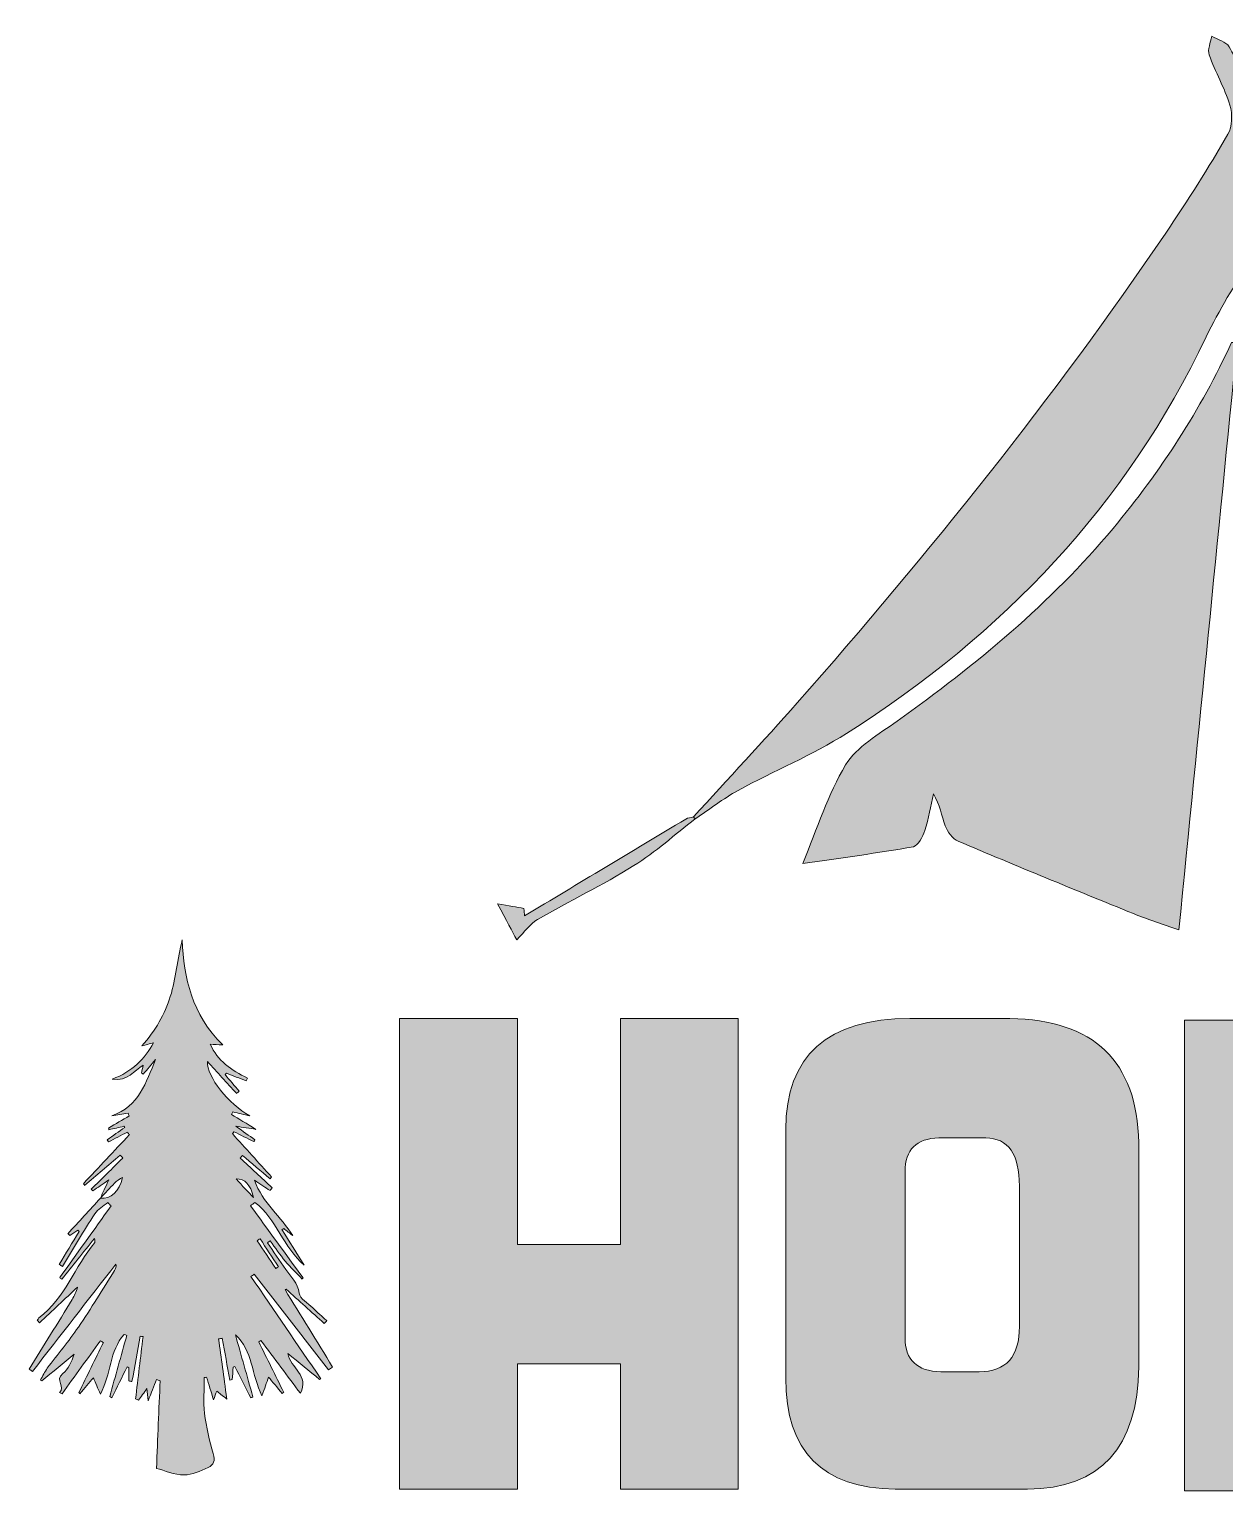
# Model space of a CAD drawing. Header units: inches. Extents: x 50 to 452, y -453 to -47.
# Drawn here: x 53.8 to 249.7, y -286.8 to -47.4 of the extents above; entities that cross this region are included whole.
import ezdxf

# ---------------------------------------------------------------- set-up
doc = ezdxf.new("R2010")
doc.units = ezdxf.units.IN
doc.header["$MEASUREMENT"] = 0
doc.layers.add('Layer 1', color=7, linetype='Continuous')

# ---------------------------------------------------------------- blocks, each defined once
blk = doc.blocks.new('block 6')
at = {"layer": 'Layer 1', "true_color": 0x0b0b0b}
h = blk.add_hatch(color=28, dxfattribs=at)
h.dxf.hatch_style = 2
edge = h.paths.add_edge_path()
edge.add_spline(control_points=[(162.65, -176.42), (168.32, -170.2), (174.07, -164.05), (179.64, -157.74), (201.24, -133.25), (221.66, -107.82), (240.04, -80.79), (243.62, -75.52), (247.02, -70.11), (250.22, -64.61), (250.95, -63.35), (250.98, -61.29), (250.54, -59.84), (249.68, -57.01), (248.14, -54.4), (247.14, -51.6), (246.84, -50.75), (247.4, -49.58), (247.56, -48.56), (248.54, -49.11), (249.92, -49.42), (250.4, -50.26), (251.71, -52.51), (252.63, -54.97), (254.05, -58.11), (255.86, -54.92), (257.24, -52.35), (258.77, -49.88), (259.38, -48.9), (260.33, -47.42), (261.14, -47.42), (262.84, -47.4), (263.63, -48.64), (262.63, -50.4), (260.89, -53.45), (259.24, -56.57), (257.37, -59.53), (256.21, -61.36), (256.19, -62.85), (257.33, -64.72), (272.21, -89.05), (289.21, -111.85), (307.53, -133.65), (318.77, -147.01), (330.37, -160.08), (342.03, -173.08), (347.54, -179.23), (355.01, -182.73), (362.22, -186.49), (365.72, -188.32), (369.15, -190.29), (372.06, -191.89), (373.45, -191.39), (374.56, -190.99), (375.66, -190.59), (375.52, -191.59), (375.5, -192.63), (375.21, -193.59), (374.87, -194.7), (374.31, -195.74), (373.53, -197.53), (372.91, -192.45), (368.68, -192.43), (365.89, -190.92), (356.68, -185.94), (347.84, -180.52), (340.11, -173.4), (339.56, -172.9), (338.84, -172.53), (338.14, -172.26), (321.49, -165.89), (307.61, -155.25), (294.66, -143.43), (281.16, -131.1), (270.15, -116.77), (262.19, -100.19), (259.77, -95.14), (256.81, -90.34), (253.86, -85), (251.41, -89.31), (248.73, -93.4), (246.66, -97.76), (233.55, -125.37), (213.32, -146.52), (187.73, -162.73), (182.09, -166.3), (175.84, -168.88), (169.96, -172.08), (167.51, -173.41), (165.28, -175.16), (162.95, -176.72), (162.85, -176.62), (162.75, -176.52), (162.65, -176.42)], knot_values=[0, 0, 0, 0, 1, 1, 1, 2, 2, 2, 3, 3, 3, 4, 4, 4, 5, 5, 5, 6, 6, 6, 7, 7, 7, 8, 8, 8, 9, 9, 9, 10, 10, 10, 11, 11, 11, 12, 12, 12, 13, 13, 13, 14, 14, 14, 15, 15, 15, 16, 16, 16, 17, 17, 17, 18, 18, 18, 19, 19, 19, 20, 20, 20, 21, 21, 21, 22, 22, 22, 23, 23, 23, 24, 24, 24, 25, 25, 25, 26, 26, 26, 27, 27, 27, 28, 28, 28, 29, 29, 29, 30, 30, 30, 31, 31, 31, 31], degree=3, periodic=1)
at = {"layer": 'Layer 1', "lineweight": 0}
blk.add_open_spline([(162.65, -176.42), (168.32, -170.2), (174.07, -164.05), (179.64, -157.74), (201.24, -133.25), (221.66, -107.82), (240.04, -80.79), (243.62, -75.52), (247.02, -70.11), (250.22, -64.61), (250.95, -63.35), (250.98, -61.29), (250.54, -59.84), (249.68, -57.01), (248.14, -54.4), (247.14, -51.6), (246.84, -50.75), (247.4, -49.58), (247.56, -48.56), (248.54, -49.11), (249.92, -49.42), (250.4, -50.26), (251.71, -52.51), (252.63, -54.97), (254.05, -58.11), (255.86, -54.92), (257.24, -52.35), (258.77, -49.88), (259.38, -48.9), (260.33, -47.42), (261.14, -47.42), (262.84, -47.4), (263.63, -48.64), (262.63, -50.4), (260.89, -53.45), (259.24, -56.57), (257.37, -59.53), (256.21, -61.36), (256.19, -62.85), (257.33, -64.72), (272.21, -89.05), (289.21, -111.85), (307.53, -133.65), (318.77, -147.01), (330.37, -160.08), (342.03, -173.08), (347.54, -179.23), (355.01, -182.73), (362.22, -186.49), (365.72, -188.32), (369.15, -190.29), (372.06, -191.89), (373.45, -191.39), (374.56, -190.99), (375.66, -190.59), (375.52, -191.59), (375.5, -192.63), (375.21, -193.59), (374.87, -194.7), (374.31, -195.74), (373.53, -197.53), (372.91, -192.45), (368.68, -192.43), (365.89, -190.92), (356.68, -185.94), (347.84, -180.52), (340.11, -173.4), (339.56, -172.9), (338.84, -172.53), (338.14, -172.26), (321.49, -165.89), (307.61, -155.25), (294.66, -143.43), (281.16, -131.1), (270.15, -116.77), (262.19, -100.19), (259.77, -95.14), (256.81, -90.34), (253.86, -85), (251.41, -89.31), (248.73, -93.4), (246.66, -97.76), (233.55, -125.37), (213.32, -146.52), (187.73, -162.73), (182.09, -166.3), (175.84, -168.88), (169.96, -172.08), (167.51, -173.41), (165.28, -175.16), (162.95, -176.72), (162.85, -176.62), (162.75, -176.52), (162.65, -176.42)], degree=3, knots=[0, 0, 0, 0, 1, 1, 1, 2, 2, 2, 3, 3, 3, 4, 4, 4, 5, 5, 5, 6, 6, 6, 7, 7, 7, 8, 8, 8, 9, 9, 9, 10, 10, 10, 11, 11, 11, 12, 12, 12, 13, 13, 13, 14, 14, 14, 15, 15, 15, 16, 16, 16, 17, 17, 17, 18, 18, 18, 19, 19, 19, 20, 20, 20, 21, 21, 21, 22, 22, 22, 23, 23, 23, 24, 24, 24, 25, 25, 25, 26, 26, 26, 27, 27, 27, 28, 28, 28, 29, 29, 29, 30, 30, 30, 31, 31, 31, 31], dxfattribs=at)
blk = doc.blocks.new('block 7')
at = {"layer": 'Layer 1', "true_color": 0x0b0b0b}
h = blk.add_hatch(color=28, dxfattribs=at)
h.dxf.hatch_style = 2
edge = h.paths.add_edge_path()
edge.add_spline(control_points=[(255.08, -97.95), (257.44, -102.28), (259.71, -106.66), (262.19, -110.91), (271.28, -126.49), (283.3, -139.52), (297.31, -150.74), (302.88, -155.2), (308.5, -159.64), (314.42, -163.6), (319.3, -166.86), (321.47, -171.86), (324.25, -176.53), (325.87, -179.25), (327.32, -182.08), (329.25, -185.61), (323.44, -184.28), (318.43, -183.15), (313.42, -181.98), (310.74, -181.35), (307.36, -181.39), (305.63, -179.74), (304.09, -178.28), (304.4, -174.89), (303.89, -172.3), (303.76, -172.56), (303.52, -172.83), (303.51, -173.11), (303.4, -177.77), (301.46, -180.38), (296.61, -181.87), (285.89, -185.17), (275.43, -189.3), (264.86, -193.08), (262.51, -193.92), (260.14, -194.7), (257.13, -195.72), (256.26, -162.88), (255.39, -130.44), (254.53, -98), (254.71, -97.99), (254.9, -97.97), (255.08, -97.95)], knot_values=[0, 0, 0, 0, 1, 1, 1, 2, 2, 2, 3, 3, 3, 4, 4, 4, 5, 5, 5, 6, 6, 6, 7, 7, 7, 8, 8, 8, 9, 9, 9, 10, 10, 10, 11, 11, 11, 12, 12, 12, 13, 13, 13, 14, 14, 14, 14], degree=3, periodic=1)
at = {"layer": 'Layer 1', "lineweight": 0}
blk.add_open_spline([(255.08, -97.95), (257.44, -102.28), (259.71, -106.66), (262.19, -110.91), (271.28, -126.49), (283.3, -139.52), (297.31, -150.74), (302.88, -155.2), (308.5, -159.64), (314.42, -163.6), (319.3, -166.86), (321.47, -171.86), (324.25, -176.53), (325.87, -179.25), (327.32, -182.08), (329.25, -185.61), (323.44, -184.28), (318.43, -183.15), (313.42, -181.98), (310.74, -181.35), (307.36, -181.39), (305.63, -179.74), (304.09, -178.28), (304.4, -174.89), (303.89, -172.3), (303.76, -172.56), (303.52, -172.83), (303.51, -173.11), (303.4, -177.77), (301.46, -180.38), (296.61, -181.87), (285.89, -185.17), (275.43, -189.3), (264.86, -193.08), (262.51, -193.92), (260.14, -194.7), (257.13, -195.72), (256.26, -162.88), (255.39, -130.44), (254.53, -98), (254.71, -97.99), (254.9, -97.97), (255.08, -97.95)], degree=3, knots=[0, 0, 0, 0, 1, 1, 1, 2, 2, 2, 3, 3, 3, 4, 4, 4, 5, 5, 5, 6, 6, 6, 7, 7, 7, 8, 8, 8, 9, 9, 9, 10, 10, 10, 11, 11, 11, 12, 12, 12, 13, 13, 13, 14, 14, 14, 14], dxfattribs=at)
blk = doc.blocks.new('block 8')
at = {"layer": 'Layer 1', "true_color": 0x0b0b0b}
h = blk.add_hatch(color=28, dxfattribs=at)
h.dxf.hatch_style = 2
edge = h.paths.add_edge_path()
edge.add_spline(control_points=[(251.73, -98.78), (248.57, -130.62), (245.41, -162.46), (242.19, -194.92), (239.55, -193.98), (237.11, -193.21), (234.74, -192.25), (225.15, -188.35), (215.58, -184.44), (206.05, -180.4), (205.12, -180.01), (204.29, -178.84), (203.9, -177.84), (203.27, -176.22), (203.05, -174.44), (201.97, -172.61), (201.51, -174.63), (201.19, -176.69), (200.55, -178.65), (200.23, -179.65), (199.47, -181.14), (198.7, -181.28), (192.86, -182.33), (186.97, -183.1), (180.55, -184.04), (182.99, -178.24), (184.67, -172.69), (187.59, -167.9), (189.42, -164.9), (193.01, -162.88), (196.03, -160.72), (208.97, -151.48), (221.15, -141.43), (231.4, -129.15), (239.2, -119.81), (245.74, -109.73), (250.82, -98.68), (251.12, -98.71), (251.43, -98.75), (251.73, -98.78)], knot_values=[0, 0, 0, 0, 1, 1, 1, 2, 2, 2, 3, 3, 3, 4, 4, 4, 5, 5, 5, 6, 6, 6, 7, 7, 7, 8, 8, 8, 9, 9, 9, 10, 10, 10, 11, 11, 11, 12, 12, 12, 13, 13, 13, 13], degree=3, periodic=1)
at = {"layer": 'Layer 1', "lineweight": 0}
blk.add_open_spline([(251.73, -98.78), (248.57, -130.62), (245.41, -162.46), (242.19, -194.92), (239.55, -193.98), (237.11, -193.21), (234.74, -192.25), (225.15, -188.35), (215.58, -184.44), (206.05, -180.4), (205.12, -180.01), (204.29, -178.84), (203.9, -177.84), (203.27, -176.22), (203.05, -174.44), (201.97, -172.61), (201.51, -174.63), (201.19, -176.69), (200.55, -178.65), (200.23, -179.65), (199.47, -181.14), (198.7, -181.28), (192.86, -182.33), (186.97, -183.1), (180.55, -184.04), (182.99, -178.24), (184.67, -172.69), (187.59, -167.9), (189.42, -164.9), (193.01, -162.88), (196.03, -160.72), (208.97, -151.48), (221.15, -141.43), (231.4, -129.15), (239.2, -119.81), (245.74, -109.73), (250.82, -98.68), (251.12, -98.71), (251.43, -98.75), (251.73, -98.78)], degree=3, knots=[0, 0, 0, 0, 1, 1, 1, 2, 2, 2, 3, 3, 3, 4, 4, 4, 5, 5, 5, 6, 6, 6, 7, 7, 7, 8, 8, 8, 9, 9, 9, 10, 10, 10, 11, 11, 11, 12, 12, 12, 13, 13, 13, 13], dxfattribs=at)
blk = doc.blocks.new('block 9')
at = {"layer": 'Layer 1', "true_color": 0x0b0b0b}
h = blk.add_hatch(color=28, dxfattribs=at)
h.dxf.hatch_style = 2
edge = h.paths.add_edge_path()
edge.add_spline(control_points=[(162.95, -176.72), (159.61, -179.3), (156.44, -182.17), (152.88, -184.39), (147.77, -187.57), (142.33, -190.2), (137.11, -193.22), (135.9, -193.91), (135.04, -195.2), (133.7, -196.54), (132.98, -195.18), (132.05, -193.43), (130.57, -190.63), (132.48, -190.97), (133.68, -191.18), (134.88, -191.4), (134.91, -191.81), (134.95, -192.22), (134.98, -192.63), (143.78, -187.33), (152.58, -182.04), (161.39, -176.77), (161.75, -176.55), (162.23, -176.53), (162.65, -176.42), (162.75, -176.52), (162.85, -176.62), (162.95, -176.72)], knot_values=[0, 0, 0, 0, 1, 1, 1, 2, 2, 2, 3, 3, 3, 4, 4, 4, 5, 5, 5, 6, 6, 6, 7, 7, 7, 8, 8, 8, 9, 9, 9, 9], degree=3, periodic=1)
at = {"layer": 'Layer 1', "lineweight": 0}
blk.add_open_spline([(162.95, -176.72), (159.61, -179.3), (156.44, -182.17), (152.88, -184.39), (147.77, -187.57), (142.33, -190.2), (137.11, -193.22), (135.9, -193.91), (135.04, -195.2), (133.7, -196.54), (132.98, -195.18), (132.05, -193.43), (130.57, -190.63), (132.48, -190.97), (133.68, -191.18), (134.88, -191.4), (134.91, -191.81), (134.95, -192.22), (134.98, -192.63), (143.78, -187.33), (152.58, -182.04), (161.39, -176.77), (161.75, -176.55), (162.23, -176.53), (162.65, -176.42), (162.75, -176.52), (162.85, -176.62), (162.95, -176.72)], degree=3, knots=[0, 0, 0, 0, 1, 1, 1, 2, 2, 2, 3, 3, 3, 4, 4, 4, 5, 5, 5, 6, 6, 6, 7, 7, 7, 8, 8, 8, 9, 9, 9, 9], dxfattribs=at)
blk = doc.blocks.new('block 5')
at = {"layer": 'Layer 1'}
for name in ['block 6', 'block 7', 'block 8', 'block 9']:
    blk.add_blockref(name, (0, 0), dxfattribs=at)
blk = doc.blocks.new('block 11')
at = {"layer": 'Layer 1', "true_color": 0x0b0b0b}
h = blk.add_hatch(color=28, dxfattribs=at)
h.dxf.hatch_style = 2
h.paths.add_polyline_path([(133.82, -209.43), (133.82, -246.43), (150.69, -246.43), (150.69, -209.43), (169.99, -209.43), (169.99, -286.51), (150.69, -286.51), (150.69, -265.98), (133.82, -265.98), (133.82, -286.51), (114.53, -286.51), (114.53, -209.43)])
h = blk.add_hatch(color=28, dxfattribs=at)
h.dxf.hatch_style = 2
edge = h.paths.add_edge_path()
edge.add_spline(control_points=[(198.11, -209.43), (198.11, -209.43), (214.51, -209.43), (214.51, -209.43), (228.27, -209.64), (235.3, -216.42), (235.62, -229.76), (235.62, -229.76), (235.62, -266.44), (235.62, -266.44), (235.44, -279.72), (229.37, -286.41), (217.4, -286.51), (217.4, -286.51), (195.73, -286.51), (195.73, -286.51), (183.76, -286.37), (177.78, -280.3), (177.78, -268.3), (177.78, -268.3), (177.78, -227.64), (177.78, -227.64), (177.81, -215.5), (184.59, -209.43), (198.11, -209.43)], knot_values=[0, 0, 0, 0, 1, 1, 1, 2, 2, 2, 3, 3, 3, 4, 4, 4, 5, 5, 5, 6, 6, 6, 7, 7, 7, 8, 8, 8, 8], degree=3, periodic=1)
edge = h.paths.add_edge_path()
edge.add_spline(control_points=[(197.33, -234.51), (197.33, -234.51), (197.33, -261.7), (197.33, -261.7), (197.33, -265.34), (199.28, -267.2), (203.16, -267.27), (203.16, -267.27), (209.46, -267.27), (209.46, -267.27), (213.86, -267.27), (216.06, -264.79), (216.06, -259.84), (216.06, -259.84), (216.06, -236.88), (216.06, -236.88), (216.06, -231.62), (214.22, -228.99), (210.54, -228.99), (210.54, -228.99), (202.85, -228.99), (202.85, -228.99), (199.17, -229.06), (197.33, -230.9), (197.33, -234.51)], knot_values=[0, 0, 0, 0, 1, 1, 1, 2, 2, 2, 3, 3, 3, 4, 4, 4, 5, 5, 5, 6, 6, 6, 7, 7, 7, 8, 8, 8, 8], degree=3, periodic=1)
h = blk.add_hatch(color=28, dxfattribs=at)
h.dxf.hatch_style = 2
h.paths.add_polyline_path([(243.1, -209.69), (268.17, -209.69), (282.82, -248.75), (297.22, -209.69), (322.8, -209.69), (322.8, -286.77), (303.3, -286.77), (303.3, -247.2), (292.21, -280.42), (274.77, -280.42), (262.34, -247.2), (262.34, -286.77), (243.1, -286.77)])
h = blk.add_hatch(color=28, dxfattribs=at)
h.dxf.hatch_style = 2
h.paths.add_polyline_path([(332.71, -209.43), (383.68, -209.43), (383.68, -228.73), (352.26, -228.73), (352.26, -238.48), (367.54, -238.48), (371.25, -257.72), (352.26, -257.72), (352.26, -267.27), (383.68, -267.27), (383.68, -286.51), (332.71, -286.51)])
at = {"layer": 'Layer 1', "lineweight": 0}
for points in [[(133.82, -209.43), (133.82, -246.43), (150.69, -246.43), (150.69, -209.43), (169.99, -209.43), (169.99, -286.51), (150.69, -286.51), (150.69, -265.98), (133.82, -265.98), (133.82, -286.51), (114.53, -286.51), (114.53, -209.43), (133.82, -209.43)], [(243.1, -209.69), (268.17, -209.69), (282.82, -248.75), (297.22, -209.69), (322.8, -209.69), (322.8, -286.77), (303.3, -286.77), (303.3, -247.2), (292.21, -280.42), (274.77, -280.42), (262.34, -247.2), (262.34, -286.77), (243.1, -286.77), (243.1, -209.69)], [(332.71, -209.43), (383.68, -209.43), (383.68, -228.73), (352.26, -228.73), (352.26, -238.48), (367.54, -238.48), (371.25, -257.72), (352.26, -257.72), (352.26, -267.27), (383.68, -267.27), (383.68, -286.51), (332.71, -286.51), (332.71, -209.43)]]:
    blk.add_lwpolyline(points, dxfattribs=at)
for points in [[(198.11, -209.43), (198.11, -209.43), (214.51, -209.43), (214.51, -209.43), (228.27, -209.64), (235.3, -216.42), (235.62, -229.76), (235.62, -229.76), (235.62, -266.44), (235.62, -266.44), (235.44, -279.72), (229.37, -286.41), (217.4, -286.51), (217.4, -286.51), (195.73, -286.51), (195.73, -286.51), (183.76, -286.37), (177.78, -280.3), (177.78, -268.3), (177.78, -268.3), (177.78, -227.64), (177.78, -227.64), (177.81, -215.5), (184.59, -209.43), (198.11, -209.43)], [(197.33, -234.51), (197.33, -234.51), (197.33, -261.7), (197.33, -261.7), (197.33, -265.34), (199.28, -267.2), (203.16, -267.27), (203.16, -267.27), (209.46, -267.27), (209.46, -267.27), (213.86, -267.27), (216.06, -264.79), (216.06, -259.84), (216.06, -259.84), (216.06, -236.88), (216.06, -236.88), (216.06, -231.62), (214.22, -228.99), (210.54, -228.99), (210.54, -228.99), (202.85, -228.99), (202.85, -228.99), (199.17, -229.06), (197.33, -230.9), (197.33, -234.51)]]:
    blk.add_open_spline(points, degree=3, knots=[0, 0, 0, 0, 1, 1, 1, 2, 2, 2, 3, 3, 3, 4, 4, 4, 5, 5, 5, 6, 6, 6, 7, 7, 7, 8, 8, 8, 8], dxfattribs=at)
blk = doc.blocks.new('block 2')
at = {"layer": 'Layer 1', "true_color": 0x0b0b0b}
h = blk.add_hatch(color=28, dxfattribs=at)
h.dxf.hatch_style = 2
edge = h.paths.add_edge_path()
edge.add_spline(control_points=[(65.52, -238.83), (65.92, -237.94), (66.32, -237.05), (66.86, -235.87), (65.84, -236.57), (65.06, -237.1), (64.28, -237.64), (64.19, -237.55), (64.11, -237.47), (64.02, -237.38), (65.74, -235.68), (67.46, -233.97), (69.17, -232.27), (69.02, -232.12), (68.87, -231.97), (68.72, -231.82), (66.79, -233.47), (64.85, -235.11), (62.92, -236.76), (62.86, -236.67), (62.8, -236.58), (62.73, -236.48), (65.24, -233.8), (67.75, -231.12), (70.26, -228.44), (70.14, -228.31), (70.03, -228.17), (69.92, -228.03), (68.88, -228.57), (67.85, -229.1), (66.82, -229.63), (66.75, -229.52), (66.68, -229.41), (66.61, -229.3), (67.58, -228.62), (68.54, -227.94), (69.5, -227.26), (69.46, -227.2), (69.41, -227.14), (69.37, -227.08), (68.54, -227.27), (67.71, -227.46), (66.89, -227.64), (66.87, -227.55), (66.86, -227.45), (66.85, -227.36), (67.98, -226.69), (69.11, -226.03), (70.24, -225.36), (70.17, -225.21), (70.1, -225.06), (70.03, -224.91), (69.14, -225.05), (68.26, -225.2), (67.37, -225.35), (71.8, -223.83), (73.01, -219.88), (74.52, -216.15), (73.86, -216.94), (73.2, -217.74), (72.53, -218.53), (72.43, -218.47), (72.33, -218.42), (72.23, -218.36), (72.32, -217.97), (72.41, -217.58), (72.53, -217.08), (70.96, -217.93), (70.02, -219.8), (67.44, -219.35), (70.76, -218.13), (72.74, -216.05), (74.23, -213.38), (73.55, -213.57), (72.92, -213.75), (72.28, -213.92), (74.55, -211.39), (76.06, -208.68), (76.96, -205.8), (77.89, -202.86), (78.11, -199.7), (78.91, -196.55), (79.19, -202.83), (80.46, -208.71), (85.56, -213.74), (84.68, -213.7), (84.15, -213.67), (83.51, -213.64), (84.68, -216.31), (86.98, -217.92), (89.6, -219.18), (89.54, -219.33), (89.47, -219.48), (89.4, -219.63), (88.32, -219.21), (87.23, -218.8), (86.14, -218.38), (86.07, -218.46), (85.99, -218.54), (85.92, -218.62), (86.7, -219.53), (87.48, -220.43), (88.26, -221.33), (88.12, -221.46), (87.97, -221.59), (87.83, -221.72), (86.22, -219.95), (84.62, -218.19), (83.05, -216.46), (82.92, -218.99), (86.51, -223.42), (90, -225.39), (89.06, -225.17), (88.12, -224.95), (87.18, -224.73), (87.11, -224.86), (87.04, -225), (86.97, -225.13), (88.2, -225.88), (89.44, -226.63), (90.99, -227.58), (89.87, -227.4), (88.99, -227.26), (87.67, -227.06), (88.9, -227.92), (89.86, -228.6), (90.82, -229.27), (90.76, -229.38), (90.71, -229.48), (90.65, -229.59), (89.56, -229.05), (88.47, -228.51), (87.37, -227.97), (87.29, -228.07), (87.21, -228.18), (87.12, -228.28), (89.26, -230.64), (91.4, -233.01), (93.54, -235.37), (93.46, -235.47), (93.38, -235.58), (93.31, -235.68), (91.79, -234.4), (90.28, -233.12), (88.77, -231.84), (88.64, -231.98), (88.52, -232.13), (88.39, -232.27), (90.14, -233.89), (91.9, -235.52), (93.65, -237.14), (93.54, -237.29), (93.42, -237.45), (93.3, -237.6), (92.54, -237.09), (91.78, -236.59), (90.73, -235.9), (92.09, -239.7), (95.13, -241.89), (97.02, -244.97), (96.53, -244.59), (96.03, -244.21), (95.53, -243.82), (95.44, -243.88), (95.34, -243.94), (95.25, -243.99), (96.46, -245.94), (97.68, -247.88), (98.9, -249.83), (95.47, -246.96), (94.39, -242.23), (90.82, -239.54), (90.58, -239.73), (90.33, -239.91), (90.09, -240.1), (92.97, -244.03), (95.84, -247.97), (98.72, -251.9), (98.67, -251.97), (98.61, -252.03), (98.56, -252.09), (97.63, -251.13), (96.66, -250.21), (95.8, -249.18), (94.91, -248.12), (94.14, -246.96), (93.32, -245.84), (93.17, -245.94), (93.03, -246.04), (92.88, -246.14), (93.87, -247.6), (94.86, -249.06), (95.87, -250.51), (96.72, -251.74), (97.85, -252.71), (98.08, -254.43), (98.2, -255.31), (99.51, -256.05), (100.3, -256.82), (101.04, -257.54), (101.82, -258.22), (102.58, -258.91), (102.44, -259.06), (102.3, -259.22), (102.17, -259.37), (100.09, -257.49), (98.01, -255.62), (95.93, -253.75), (95.87, -253.78), (95.81, -253.81), (95.75, -253.83), (98.35, -258.05), (100.95, -262.28), (103.55, -266.5), (103.32, -266.65), (103.1, -266.81), (102.87, -266.97), (98.82, -261.75), (94.77, -256.52), (90.72, -251.3), (90.53, -251.43), (90.35, -251.55), (90.17, -251.68), (93.98, -257.26), (97.79, -262.83), (101.6, -268.41), (101.53, -268.45), (101.46, -268.49), (101.4, -268.53), (99.73, -267.17), (98.05, -265.8), (96.21, -264.29), (96.65, -266.71), (99.8, -267.86), (98.26, -270.8), (96.18, -268.01), (93.99, -265.08), (91.8, -262.15), (91.69, -262.22), (91.57, -262.29), (91.45, -262.35), (92.81, -265.12), (94.17, -267.89), (95.53, -270.66), (95.45, -270.72), (95.38, -270.78), (95.3, -270.85), (94.49, -269.88), (93.69, -268.92), (93.05, -268.16), (92.72, -269.09), (92.41, -269.96), (91.96, -271.22), (90.23, -267.73), (90.5, -263.84), (87.62, -261.23), (88.58, -264.61), (89.54, -268), (90.49, -271.39), (90.38, -271.45), (90.27, -271.51), (90.16, -271.57), (89.29, -269.84), (88.41, -268.12), (87.53, -266.4), (87.44, -266.44), (87.34, -266.48), (87.25, -266.52), (87.2, -267.2), (87.15, -267.89), (87.1, -268.57), (86.97, -268.59), (86.84, -268.61), (86.7, -268.63), (86.29, -266.36), (85.88, -264.08), (85.47, -261.8), (85.27, -261.83), (85.06, -261.86), (84.86, -261.89), (85.08, -263.45), (85.3, -265.01), (85.51, -266.58), (85.73, -268.14), (85.94, -269.7), (86.22, -271.74), (85.4, -271.11), (85.02, -270.81), (84.57, -270.45), (84.39, -270.92), (84.26, -271.29), (84.04, -271.88), (83.62, -270.52), (83.27, -269.34), (82.91, -268.17), (82.78, -268.18), (82.66, -268.2), (82.53, -268.22), (82.53, -270.18), (82.35, -272.17), (82.58, -274.1), (82.84, -276.33), (83.35, -278.54), (83.98, -280.69), (84.31, -281.83), (84.11, -282.56), (83.15, -282.97), (81.88, -283.5), (80.52, -284.2), (79.21, -284.18), (77.61, -284.15), (76.02, -283.45), (74.69, -283.11), (74.9, -278.15), (75.09, -273.45), (75.29, -268.75), (75.09, -268.69), (74.89, -268.62), (74.7, -268.56), (74.27, -269.65), (73.84, -270.73), (73.33, -272.02), (73.25, -271.26), (73.19, -270.68), (73.13, -270.04), (72.64, -270.72), (72.2, -271.33), (71.77, -271.94), (71.6, -271.87), (71.43, -271.8), (71.27, -271.73), (71.68, -268.33), (72.08, -264.93), (72.49, -261.53), (72.34, -261.5), (72.18, -261.47), (72.02, -261.44), (71.58, -263.92), (71.13, -266.41), (70.68, -268.89), (70.51, -268.85), (70.33, -268.82), (70.16, -268.79), (70.16, -268.06), (70.16, -267.34), (70.16, -266.61), (70.07, -266.57), (69.98, -266.52), (69.88, -266.48), (69.05, -268.16), (68.22, -269.84), (67.39, -271.53), (67.27, -271.46), (67.15, -271.4), (67.03, -271.34), (67.96, -268.01), (68.89, -264.67), (69.82, -261.34), (69.68, -261.28), (69.53, -261.23), (69.39, -261.17), (66.97, -263.84), (67.28, -267.72), (65.5, -270.96), (65.08, -269.95), (64.73, -269.13), (64.36, -268.25), (63.68, -269.06), (62.91, -269.98), (62.15, -270.89), (62.09, -270.83), (62.03, -270.77), (61.97, -270.7), (63.31, -267.96), (64.65, -265.22), (65.99, -262.48), (65.83, -262.39), (65.66, -262.3), (65.5, -262.2), (63.41, -265.1), (61.32, -267.99), (59.23, -270.89), (59.08, -270.82), (58.94, -270.76), (58.79, -270.7), (59.87, -269.77), (57.98, -268.64), (59.34, -267.57), (60.25, -266.85), (60.77, -265.63), (61.21, -264.4), (59.45, -265.86), (57.69, -267.31), (55.92, -268.76), (55.84, -268.72), (55.75, -268.67), (55.67, -268.63), (56.05, -267.98), (56.37, -267.29), (56.81, -266.69), (58.5, -264.43), (60.33, -262.27), (61.91, -259.95), (63.98, -256.92), (65.88, -253.77), (67.84, -250.67), (68.01, -250.39), (68.1, -250.06), (68.05, -249.64), (63.5, -255.5), (58.94, -261.36), (54.38, -267.22), (54.2, -267.1), (54.02, -266.98), (53.85, -266.85), (56.18, -263.06), (58.53, -259.26), (60.86, -255.46), (61.24, -254.83), (61.57, -254.16), (61.76, -253.41), (59.68, -255.36), (57.61, -257.31), (55.53, -259.27), (55.41, -259.13), (55.29, -258.99), (55.16, -258.86), (55.25, -258.72), (55.31, -258.55), (55.44, -258.45), (59.71, -255.23), (61.33, -250.05), (64.6, -246.09), (64.65, -246.03), (64.58, -245.88), (64.53, -245.44), (62.66, -247.79), (60.93, -249.96), (59.2, -252.13), (59.08, -252.04), (58.96, -251.95), (58.84, -251.86), (61.65, -247.95), (64.45, -244.04), (67.25, -240.13), (67.07, -239.94), (66.89, -239.75), (66.7, -239.56), (65.99, -240.16), (65.1, -240.64), (64.61, -241.39), (62.76, -244.22), (61.05, -247.13), (59.29, -250.02), (59.11, -249.91), (58.93, -249.81), (58.76, -249.7), (59.84, -247.91), (60.92, -246.12), (62, -244.32), (61.93, -244.25), (61.86, -244.18), (61.79, -244.11), (61.36, -244.39), (60.94, -244.68), (60.51, -244.96), (60.4, -244.87), (60.28, -244.77), (60.17, -244.67), (61.96, -242.73), (63.75, -240.78), (65.54, -238.83), (67.16, -239.04), (68.65, -237.76), (69.14, -235.46), (68.63, -235.69), (68.2, -236.02), (67.82, -236.4), (67.04, -237.2), (66.29, -238.02), (65.52, -238.83)], knot_values=[0, 0, 0, 0, 1, 1, 1, 2, 2, 2, 3, 3, 3, 4, 4, 4, 5, 5, 5, 6, 6, 6, 7, 7, 7, 8, 8, 8, 9, 9, 9, 10, 10, 10, 11, 11, 11, 12, 12, 12, 13, 13, 13, 14, 14, 14, 15, 15, 15, 16, 16, 16, 17, 17, 17, 18, 18, 18, 19, 19, 19, 20, 20, 20, 21, 21, 21, 22, 22, 22, 23, 23, 23, 24, 24, 24, 25, 25, 25, 26, 26, 26, 27, 27, 27, 28, 28, 28, 29, 29, 29, 30, 30, 30, 31, 31, 31, 32, 32, 32, 33, 33, 33, 34, 34, 34, 35, 35, 35, 36, 36, 36, 37, 37, 37, 38, 38, 38, 39, 39, 39, 40, 40, 40, 41, 41, 41, 42, 42, 42, 43, 43, 43, 44, 44, 44, 45, 45, 45, 46, 46, 46, 47, 47, 47, 48, 48, 48, 49, 49, 49, 50, 50, 50, 51, 51, 51, 52, 52, 52, 53, 53, 53, 54, 54, 54, 55, 55, 55, 56, 56, 56, 57, 57, 57, 58, 58, 58, 59, 59, 59, 60, 60, 60, 61, 61, 61, 62, 62, 62, 63, 63, 63, 64, 64, 64, 65, 65, 65, 66, 66, 66, 67, 67, 67, 68, 68, 68, 69, 69, 69, 70, 70, 70, 71, 71, 71, 72, 72, 72, 73, 73, 73, 74, 74, 74, 75, 75, 75, 76, 76, 76, 77, 77, 77, 78, 78, 78, 79, 79, 79, 80, 80, 80, 81, 81, 81, 82, 82, 82, 83, 83, 83, 84, 84, 84, 85, 85, 85, 86, 86, 86, 87, 87, 87, 88, 88, 88, 89, 89, 89, 90, 90, 90, 91, 91, 91, 92, 92, 92, 93, 93, 93, 94, 94, 94, 95, 95, 95, 96, 96, 96, 97, 97, 97, 98, 98, 98, 99, 99, 99, 100, 100, 100, 101, 101, 101, 102, 102, 102, 103, 103, 103, 104, 104, 104, 105, 105, 105, 106, 106, 106, 107, 107, 107, 108, 108, 108, 109, 109, 109, 110, 110, 110, 111, 111, 111, 112, 112, 112, 113, 113, 113, 114, 114, 114, 115, 115, 115, 116, 116, 116, 117, 117, 117, 118, 118, 118, 119, 119, 119, 120, 120, 120, 121, 121, 121, 122, 122, 122, 123, 123, 123, 124, 124, 124, 125, 125, 125, 126, 126, 126, 127, 127, 127, 128, 128, 128, 129, 129, 129, 130, 130, 130, 131, 131, 131, 132, 132, 132, 133, 133, 133, 134, 134, 134, 135, 135, 135, 136, 136, 136, 137, 137, 137, 138, 138, 138, 139, 139, 139, 140, 140, 140, 141, 141, 141, 142, 142, 142, 143, 143, 143, 144, 144, 144, 145, 145, 145, 146, 146, 146, 147, 147, 147, 148, 148, 148, 149, 149, 149, 150, 150, 150, 151, 151, 151, 152, 152, 152, 153, 153, 153, 154, 154, 154, 155, 155, 155, 156, 156, 156, 157, 157, 157, 158, 158, 158, 159, 159, 159, 160, 160, 160, 160], degree=3, periodic=1)
edge = h.paths.add_edge_path()
edge.add_spline(control_points=[(87.72, -235.69), (88.79, -236.84), (89.69, -237.8), (90.59, -238.76), (90.06, -236.55), (89.22, -235.66), (87.72, -235.69)], knot_values=[0, 0, 0, 0, 1, 1, 1, 2, 2, 2, 2], degree=3, periodic=1)
edge = h.paths.add_edge_path()
edge.add_spline(control_points=[(91.66, -245.51), (91.5, -245.61), (91.34, -245.72), (91.18, -245.82), (92.19, -247.34), (93.21, -248.85), (94.22, -250.37), (94.37, -250.27), (94.52, -250.17), (94.67, -250.07), (93.67, -248.55), (92.66, -247.03), (91.66, -245.51)], knot_values=[0, 0, 0, 0, 1, 1, 1, 2, 2, 2, 3, 3, 3, 4, 4, 4, 4], degree=3, periodic=1)
at = {"layer": 'Layer 1', "lineweight": 0}
for points, knots in [([(65.52, -238.83), (65.92, -237.94), (66.32, -237.05), (66.86, -235.87), (65.84, -236.57), (65.06, -237.1), (64.28, -237.64), (64.19, -237.55), (64.11, -237.47), (64.02, -237.38), (65.74, -235.68), (67.46, -233.97), (69.17, -232.27), (69.02, -232.12), (68.87, -231.97), (68.72, -231.82), (66.79, -233.47), (64.85, -235.11), (62.92, -236.76), (62.86, -236.67), (62.8, -236.58), (62.73, -236.48), (65.24, -233.8), (67.75, -231.12), (70.26, -228.44), (70.14, -228.31), (70.03, -228.17), (69.92, -228.03), (68.88, -228.57), (67.85, -229.1), (66.82, -229.63), (66.75, -229.52), (66.68, -229.41), (66.61, -229.3), (67.58, -228.62), (68.54, -227.94), (69.5, -227.26), (69.46, -227.2), (69.41, -227.14), (69.37, -227.08), (68.54, -227.27), (67.71, -227.46), (66.89, -227.64), (66.87, -227.55), (66.86, -227.45), (66.85, -227.36), (67.98, -226.69), (69.11, -226.03), (70.24, -225.36), (70.17, -225.21), (70.1, -225.06), (70.03, -224.91), (69.14, -225.05), (68.26, -225.2), (67.37, -225.35), (71.8, -223.83), (73.01, -219.88), (74.52, -216.15), (73.86, -216.94), (73.2, -217.74), (72.53, -218.53), (72.43, -218.47), (72.33, -218.42), (72.23, -218.36), (72.32, -217.97), (72.41, -217.58), (72.53, -217.08), (70.96, -217.93), (70.02, -219.8), (67.44, -219.35), (70.76, -218.13), (72.74, -216.05), (74.23, -213.38), (73.55, -213.57), (72.92, -213.75), (72.28, -213.92), (74.55, -211.39), (76.06, -208.68), (76.96, -205.8), (77.89, -202.86), (78.11, -199.7), (78.91, -196.55), (79.19, -202.83), (80.46, -208.71), (85.56, -213.74), (84.68, -213.7), (84.15, -213.67), (83.51, -213.64), (84.68, -216.31), (86.98, -217.92), (89.6, -219.18), (89.54, -219.33), (89.47, -219.48), (89.4, -219.63), (88.32, -219.21), (87.23, -218.8), (86.14, -218.38), (86.07, -218.46), (85.99, -218.54), (85.92, -218.62), (86.7, -219.53), (87.48, -220.43), (88.26, -221.33), (88.12, -221.46), (87.97, -221.59), (87.83, -221.72), (86.22, -219.95), (84.62, -218.19), (83.05, -216.46), (82.92, -218.99), (86.51, -223.42), (90, -225.39), (89.06, -225.17), (88.12, -224.95), (87.18, -224.73), (87.11, -224.86), (87.04, -225), (86.97, -225.13), (88.2, -225.88), (89.44, -226.63), (90.99, -227.58), (89.87, -227.4), (88.99, -227.26), (87.67, -227.06), (88.9, -227.92), (89.86, -228.6), (90.82, -229.27), (90.76, -229.38), (90.71, -229.48), (90.65, -229.59), (89.56, -229.05), (88.47, -228.51), (87.37, -227.97), (87.29, -228.07), (87.21, -228.18), (87.12, -228.28), (89.26, -230.64), (91.4, -233.01), (93.54, -235.37), (93.46, -235.47), (93.38, -235.58), (93.31, -235.68), (91.79, -234.4), (90.28, -233.12), (88.77, -231.84), (88.64, -231.98), (88.52, -232.13), (88.39, -232.27), (90.14, -233.89), (91.9, -235.52), (93.65, -237.14), (93.54, -237.29), (93.42, -237.45), (93.3, -237.6), (92.54, -237.09), (91.78, -236.59), (90.73, -235.9), (92.09, -239.7), (95.13, -241.89), (97.02, -244.97), (96.53, -244.59), (96.03, -244.21), (95.53, -243.82), (95.44, -243.88), (95.34, -243.94), (95.25, -243.99), (96.46, -245.94), (97.68, -247.88), (98.9, -249.83), (95.47, -246.96), (94.39, -242.23), (90.82, -239.54), (90.58, -239.73), (90.33, -239.91), (90.09, -240.1), (92.97, -244.03), (95.84, -247.97), (98.72, -251.9), (98.67, -251.97), (98.61, -252.03), (98.56, -252.09), (97.63, -251.13), (96.66, -250.21), (95.8, -249.18), (94.91, -248.12), (94.14, -246.96), (93.32, -245.84), (93.17, -245.94), (93.03, -246.04), (92.88, -246.14), (93.87, -247.6), (94.86, -249.06), (95.87, -250.51), (96.72, -251.74), (97.85, -252.71), (98.08, -254.43), (98.2, -255.31), (99.51, -256.05), (100.3, -256.82), (101.04, -257.54), (101.82, -258.22), (102.58, -258.91), (102.44, -259.06), (102.3, -259.22), (102.17, -259.37), (100.09, -257.49), (98.01, -255.62), (95.93, -253.75), (95.87, -253.78), (95.81, -253.81), (95.75, -253.83), (98.35, -258.05), (100.95, -262.28), (103.55, -266.5), (103.32, -266.65), (103.1, -266.81), (102.87, -266.97), (98.82, -261.75), (94.77, -256.52), (90.72, -251.3), (90.53, -251.43), (90.35, -251.55), (90.17, -251.68), (93.98, -257.26), (97.79, -262.83), (101.6, -268.41), (101.53, -268.45), (101.46, -268.49), (101.4, -268.53), (99.73, -267.17), (98.05, -265.8), (96.21, -264.29), (96.65, -266.71), (99.8, -267.86), (98.26, -270.8), (96.18, -268.01), (93.99, -265.08), (91.8, -262.15), (91.69, -262.22), (91.57, -262.29), (91.45, -262.35), (92.81, -265.12), (94.17, -267.89), (95.53, -270.66), (95.45, -270.72), (95.38, -270.78), (95.3, -270.85), (94.49, -269.88), (93.69, -268.92), (93.05, -268.16), (92.72, -269.09), (92.41, -269.96), (91.96, -271.22), (90.23, -267.73), (90.5, -263.84), (87.62, -261.23), (88.58, -264.61), (89.54, -268), (90.49, -271.39), (90.38, -271.45), (90.27, -271.51), (90.16, -271.57), (89.29, -269.84), (88.41, -268.12), (87.53, -266.4), (87.44, -266.44), (87.34, -266.48), (87.25, -266.52), (87.2, -267.2), (87.15, -267.89), (87.1, -268.57), (86.97, -268.59), (86.84, -268.61), (86.7, -268.63), (86.29, -266.36), (85.88, -264.08), (85.47, -261.8), (85.27, -261.83), (85.06, -261.86), (84.86, -261.89), (85.08, -263.45), (85.3, -265.01), (85.51, -266.58), (85.73, -268.14), (85.94, -269.7), (86.22, -271.74), (85.4, -271.11), (85.02, -270.81), (84.57, -270.45), (84.39, -270.92), (84.26, -271.29), (84.04, -271.88), (83.62, -270.52), (83.27, -269.34), (82.91, -268.17), (82.78, -268.18), (82.66, -268.2), (82.53, -268.22), (82.53, -270.18), (82.35, -272.17), (82.58, -274.1), (82.84, -276.33), (83.35, -278.54), (83.98, -280.69), (84.31, -281.83), (84.11, -282.56), (83.15, -282.97), (81.88, -283.5), (80.52, -284.2), (79.21, -284.18), (77.61, -284.15), (76.02, -283.45), (74.69, -283.11), (74.9, -278.15), (75.09, -273.45), (75.29, -268.75), (75.09, -268.69), (74.89, -268.62), (74.7, -268.56), (74.27, -269.65), (73.84, -270.73), (73.33, -272.02), (73.25, -271.26), (73.19, -270.68), (73.13, -270.04), (72.64, -270.72), (72.2, -271.33), (71.77, -271.94), (71.6, -271.87), (71.43, -271.8), (71.27, -271.73), (71.68, -268.33), (72.08, -264.93), (72.49, -261.53), (72.34, -261.5), (72.18, -261.47), (72.02, -261.44), (71.58, -263.92), (71.13, -266.41), (70.68, -268.89), (70.51, -268.85), (70.33, -268.82), (70.16, -268.79), (70.16, -268.06), (70.16, -267.34), (70.16, -266.61), (70.07, -266.57), (69.98, -266.52), (69.88, -266.48), (69.05, -268.16), (68.22, -269.84), (67.39, -271.53), (67.27, -271.46), (67.15, -271.4), (67.03, -271.34), (67.96, -268.01), (68.89, -264.67), (69.82, -261.34), (69.68, -261.28), (69.53, -261.23), (69.39, -261.17), (66.97, -263.84), (67.28, -267.72), (65.5, -270.96), (65.08, -269.95), (64.73, -269.13), (64.36, -268.25), (63.68, -269.06), (62.91, -269.98), (62.15, -270.89), (62.09, -270.83), (62.03, -270.77), (61.97, -270.7), (63.31, -267.96), (64.65, -265.22), (65.99, -262.48), (65.83, -262.39), (65.66, -262.3), (65.5, -262.2), (63.41, -265.1), (61.32, -267.99), (59.23, -270.89), (59.08, -270.82), (58.94, -270.76), (58.79, -270.7), (59.87, -269.77), (57.98, -268.64), (59.34, -267.57), (60.25, -266.85), (60.77, -265.63), (61.21, -264.4), (59.45, -265.86), (57.69, -267.31), (55.92, -268.76), (55.84, -268.72), (55.75, -268.67), (55.67, -268.63), (56.05, -267.98), (56.37, -267.29), (56.81, -266.69), (58.5, -264.43), (60.33, -262.27), (61.91, -259.95), (63.98, -256.92), (65.88, -253.77), (67.84, -250.67), (68.01, -250.39), (68.1, -250.06), (68.05, -249.64), (63.5, -255.5), (58.94, -261.36), (54.38, -267.22), (54.2, -267.1), (54.02, -266.98), (53.85, -266.85), (56.18, -263.06), (58.53, -259.26), (60.86, -255.46), (61.24, -254.83), (61.57, -254.16), (61.76, -253.41), (59.68, -255.36), (57.61, -257.31), (55.53, -259.27), (55.41, -259.13), (55.29, -258.99), (55.16, -258.86), (55.25, -258.72), (55.31, -258.55), (55.44, -258.45), (59.71, -255.23), (61.33, -250.05), (64.6, -246.09), (64.65, -246.03), (64.58, -245.88), (64.53, -245.44), (62.66, -247.79), (60.93, -249.96), (59.2, -252.13), (59.08, -252.04), (58.96, -251.95), (58.84, -251.86), (61.65, -247.95), (64.45, -244.04), (67.25, -240.13), (67.07, -239.94), (66.89, -239.75), (66.7, -239.56), (65.99, -240.16), (65.1, -240.64), (64.61, -241.39), (62.76, -244.22), (61.05, -247.13), (59.29, -250.02), (59.11, -249.91), (58.93, -249.81), (58.76, -249.7), (59.84, -247.91), (60.92, -246.12), (62, -244.32), (61.93, -244.25), (61.86, -244.18), (61.79, -244.11), (61.36, -244.39), (60.94, -244.68), (60.51, -244.96), (60.4, -244.87), (60.28, -244.77), (60.17, -244.67), (61.96, -242.73), (63.75, -240.78), (65.54, -238.83), (67.16, -239.04), (68.65, -237.76), (69.14, -235.46), (68.63, -235.69), (68.2, -236.02), (67.82, -236.4), (67.04, -237.2), (66.29, -238.02), (65.52, -238.83)], [0, 0, 0, 0, 1, 1, 1, 2, 2, 2, 3, 3, 3, 4, 4, 4, 5, 5, 5, 6, 6, 6, 7, 7, 7, 8, 8, 8, 9, 9, 9, 10, 10, 10, 11, 11, 11, 12, 12, 12, 13, 13, 13, 14, 14, 14, 15, 15, 15, 16, 16, 16, 17, 17, 17, 18, 18, 18, 19, 19, 19, 20, 20, 20, 21, 21, 21, 22, 22, 22, 23, 23, 23, 24, 24, 24, 25, 25, 25, 26, 26, 26, 27, 27, 27, 28, 28, 28, 29, 29, 29, 30, 30, 30, 31, 31, 31, 32, 32, 32, 33, 33, 33, 34, 34, 34, 35, 35, 35, 36, 36, 36, 37, 37, 37, 38, 38, 38, 39, 39, 39, 40, 40, 40, 41, 41, 41, 42, 42, 42, 43, 43, 43, 44, 44, 44, 45, 45, 45, 46, 46, 46, 47, 47, 47, 48, 48, 48, 49, 49, 49, 50, 50, 50, 51, 51, 51, 52, 52, 52, 53, 53, 53, 54, 54, 54, 55, 55, 55, 56, 56, 56, 57, 57, 57, 58, 58, 58, 59, 59, 59, 60, 60, 60, 61, 61, 61, 62, 62, 62, 63, 63, 63, 64, 64, 64, 65, 65, 65, 66, 66, 66, 67, 67, 67, 68, 68, 68, 69, 69, 69, 70, 70, 70, 71, 71, 71, 72, 72, 72, 73, 73, 73, 74, 74, 74, 75, 75, 75, 76, 76, 76, 77, 77, 77, 78, 78, 78, 79, 79, 79, 80, 80, 80, 81, 81, 81, 82, 82, 82, 83, 83, 83, 84, 84, 84, 85, 85, 85, 86, 86, 86, 87, 87, 87, 88, 88, 88, 89, 89, 89, 90, 90, 90, 91, 91, 91, 92, 92, 92, 93, 93, 93, 94, 94, 94, 95, 95, 95, 96, 96, 96, 97, 97, 97, 98, 98, 98, 99, 99, 99, 100, 100, 100, 101, 101, 101, 102, 102, 102, 103, 103, 103, 104, 104, 104, 105, 105, 105, 106, 106, 106, 107, 107, 107, 108, 108, 108, 109, 109, 109, 110, 110, 110, 111, 111, 111, 112, 112, 112, 113, 113, 113, 114, 114, 114, 115, 115, 115, 116, 116, 116, 117, 117, 117, 118, 118, 118, 119, 119, 119, 120, 120, 120, 121, 121, 121, 122, 122, 122, 123, 123, 123, 124, 124, 124, 125, 125, 125, 126, 126, 126, 127, 127, 127, 128, 128, 128, 129, 129, 129, 130, 130, 130, 131, 131, 131, 132, 132, 132, 133, 133, 133, 134, 134, 134, 135, 135, 135, 136, 136, 136, 137, 137, 137, 138, 138, 138, 139, 139, 139, 140, 140, 140, 141, 141, 141, 142, 142, 142, 143, 143, 143, 144, 144, 144, 145, 145, 145, 146, 146, 146, 147, 147, 147, 148, 148, 148, 149, 149, 149, 150, 150, 150, 151, 151, 151, 152, 152, 152, 153, 153, 153, 154, 154, 154, 155, 155, 155, 156, 156, 156, 157, 157, 157, 158, 158, 158, 159, 159, 159, 160, 160, 160, 160]), ([(87.72, -235.69), (88.79, -236.84), (89.69, -237.8), (90.59, -238.76), (90.06, -236.55), (89.22, -235.66), (87.72, -235.69)], [0, 0, 0, 0, 1, 1, 1, 2, 2, 2, 2]), ([(91.66, -245.51), (91.5, -245.61), (91.34, -245.72), (91.18, -245.82), (92.19, -247.34), (93.21, -248.85), (94.22, -250.37), (94.37, -250.27), (94.52, -250.17), (94.67, -250.07), (93.67, -248.55), (92.66, -247.03), (91.66, -245.51)], [0, 0, 0, 0, 1, 1, 1, 2, 2, 2, 3, 3, 3, 4, 4, 4, 4])]:
    blk.add_open_spline(points, degree=3, knots=knots, dxfattribs=at)
at = {"layer": 'Layer 1'}
for name in ['block 5', 'block 11']:
    blk.add_blockref(name, (0, 0), dxfattribs=at)

msp = doc.modelspace()

# ---------------------------------------------------------------- block references
at = {"layer": 'Layer 1'}
msp.add_blockref('block 2', (0, 0), dxfattribs=at)

doc.saveas('drawing.dxf')
